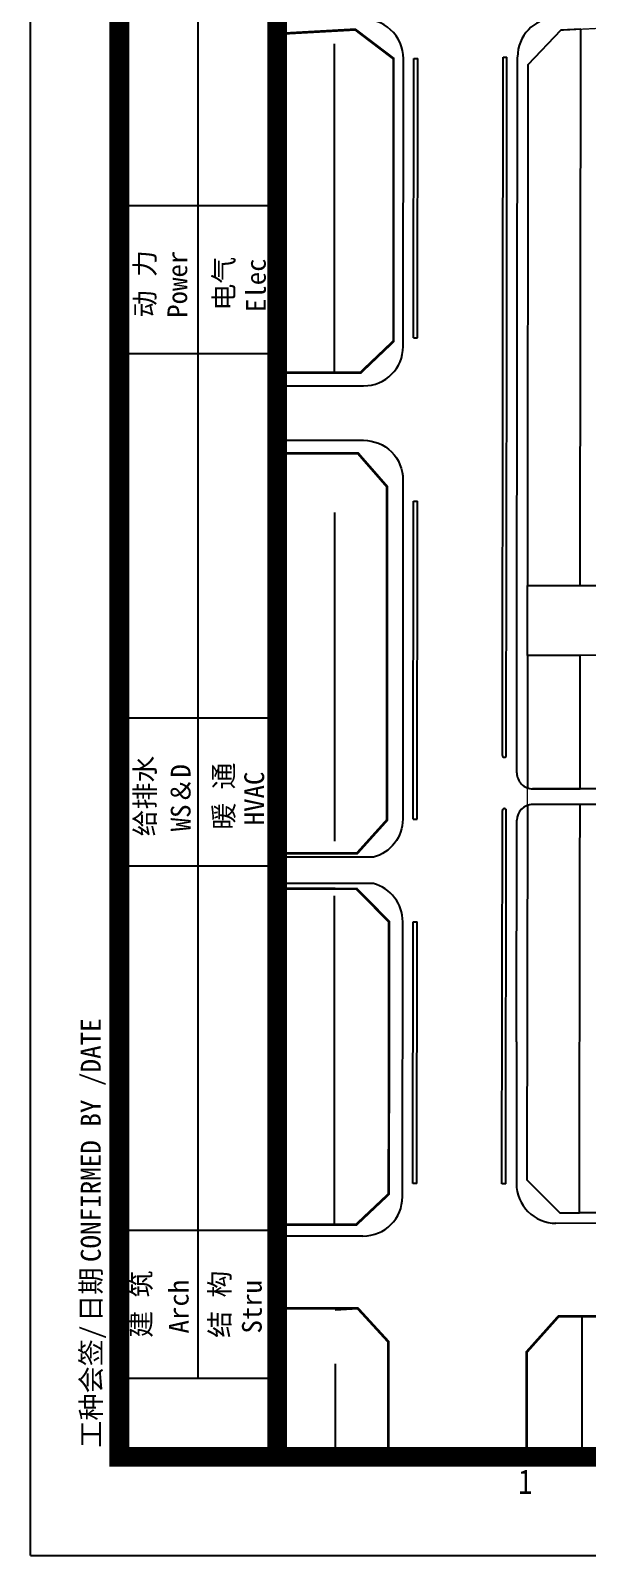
# Model space of a CAD drawing. Extents: x 164940 to 3842273, y 640355 to 1124023.
# Drawn here: x 3716273 to 3720505, y 1078630 to 1090224 of the extents above; entities that cross this region are included whole.
import ezdxf
from ezdxf.enums import TextEntityAlignment as Align

# ---------------------------------------------------------------- set-up
doc = ezdxf.new("R2010")
doc.units = 0
doc.header["$LTSCALE"] = 1000
doc.header["$MEASUREMENT"] = 0
doc.linetypes.add('238400', pattern=[0.8, 0.5, -0.3])
doc.linetypes.add('ACAD_ISO04W100', pattern=[30.5, 24, -3, 0.5, -3])
for name, color, linetype in [('l-123', 7, 'Continuous'), ('ROAD', 4, 'Continuous'), ('TK', 6, 'Continuous'), ('红线', 1, 'Continuous'), ('道牙', 3, 'Continuous')]:
    doc.layers.add(name, color=color, linetype=linetype)
doc.styles.add('TKZ1', font='SIMHEI.TTF', dxfattribs={"width": 0.7})
doc.styles.add('图签栏', font='SimSun.ttf')

# ---------------------------------------------------------------- blocks, each defined once
blk = doc.blocks.new('图框')
for p, q in [((-142208, -504711), (-142208, -445311)), ((-140508, -502911), (-140508, -487311)), ((-141308, -491011), (-139708, -491011)), ((-141308, -492511), (-139708, -492511)), ((-141308, -496211), (-139708, -496211)), ((-141308, -497711), (-139708, -497711)), ((-141308, -501411), (-139708, -501411)), ((-141308, -502911), (-139708, -502911)), ((-142208, -504711), (-58108, -504711))]:
    blk.add_line(p, q)
at = {"const_width": 200}
blk.add_lwpolyline([(-59108, -446311), (-139708, -446311), (-139708, -503711), (-59108, -503711)], close=True, dxfattribs=at)
blk.add_lwpolyline([(-139708, -503711), (-141308, -503711), (-141308, -487311), (-139708, -487311)], dxfattribs=at)
at = {"style": '图签栏'}
for s, p in [('动 力', (-141052, -491804)), ('电气', (-140252, -491804)), ('给排水', (-141052, -497004)), ('暖 通', (-140252, -497004)), ('建 筑', (-141093, -502161)), ('结 构', (-140293, -502161))]:
    blk.add_text(s, height=200, rotation=90, dxfattribs=at).set_placement(p, align=Align.MIDDLE)
for s, height, p in [('Power', 200, (-140620, -492150)), ('Elec', 200, (-139823, -492092)), ('WS＆D', 200, (-140586, -497361)), ('HVAC', 200, (-139840, -497300)), ('CONFIRMED BY /DATE', 202.02, (-141497, -501733)), ('日期', 202, (-141496, -502339)), ('Arch', 200, (-140606, -502458)), ('Stru', 200, (-139864, -502458)), ('工种会签/', 202, (-141494, -503617))]:
    blk.add_text(s, height=height, rotation=90, dxfattribs=at).set_placement(p)
at = {"style": 'TKZ1', "width": 0.85}
blk.add_text('1', height=250, dxfattribs=at).set_placement((-137190, -503961), align=Align.MIDDLE)

msp = doc.modelspace()

# ---------------------------------------------------------------- linework, layer by layer
at = {"color": 8, "linetype": '238400', "ltscale": 5}
for p, q in [((3720461, 1080447), (3720461, 1079407)), ((3720460, 1079407), (3720042, 1079410))]:
    msp.add_line(p, q, dxfattribs=at)
at = {"color": 8, "linetype": 'Continuous', "const_width": 20, "flags": 128}
for points in [[(3718144, 1087622), (3718780, 1087622), (3719031, 1087861), (3719031, 1090010), (3718740, 1090231), (3718149, 1090198)], [(3718117, 1083968), (3718754, 1083968), (3718981, 1084220), (3718981, 1086757), (3718762, 1087008), (3718125, 1087008)], [(3718137, 1081144), (3718747, 1081144), (3718995, 1081378), (3718997, 1083448), (3718751, 1083698), (3718124, 1083699)], [(3718992, 1079379), (3718992, 1080255), (3718760, 1080508), (3718146, 1080508)], [(3723198, 1079401), (3723198, 1080167), (3722983, 1080447), (3720284, 1080447), (3720042, 1080176), (3720042, 1079410)]]:
    msp.add_lwpolyline(points, dxfattribs=at)
at = {"color": 8, "linetype": '238400', "ltscale": 5, "flags": 128}
for points in [[(3718583, 1087622), (3718583, 1090222), (3718740, 1090231), (3719031, 1090010), (3719031, 1087863), (3718780, 1087622), (3718583, 1087622)], [(3718583, 1083968), (3718751, 1083968), (3718981, 1084220), (3718981, 1086757), (3718765, 1087004), (3718583, 1087004), (3718583, 1083968)], [(3718583, 1081144), (3718583, 1083698), (3718751, 1083698), (3718997, 1083448), (3718995, 1081378), (3718747, 1081144), (3718583, 1081144)], [(3718589, 1080497), (3718760, 1080508), (3718992, 1080255), (3718992, 1079379), (3718591, 1079379), (3718591, 1080497)]]:
    msp.add_lwpolyline(points, dxfattribs=at)
at = {"layer": 'l-123', "ltscale": 6}
msp.add_lwpolyline([(3718146, 1092136), (3727229, 1092136), (3727229, 1079379), (3718146, 1079379)], close=True, dxfattribs=at)
at = {"layer": 'ROAD', "color": 8}
for p, q in [((3719969, 1085579), (3719973, 1090022)), ((3719968, 1084579), (3719969, 1085579)), ((3721421, 1084459), (3720088, 1084459)), ((3720748, 1084339), (3720088, 1084339)), ((3719966, 1082536), (3719968, 1084219)), ((3719966, 1082536), (3719965, 1081456))]:
    msp.add_line(p, q, dxfattribs=at)
at = {"layer": 'ROAD', "color": 8, "ltscale": 6}
msp.add_line((3718591, 1079379), (3723051, 1079379), dxfattribs=at)
at = {"layer": 'ROAD', "color": 8}
msp.add_lwpolyline([(3720453, 1090233), (3720302, 1090225), (3720052, 1089962), (3720049, 1086003), (3720449, 1086003), (3720453, 1090233)], close=True, dxfattribs=at)
at = {"layer": 'ROAD', "color": 8, "ltscale": 6}
for points in [[(3718146, 1087622), (3718780, 1087622)], [(3718146, 1087008), (3718762, 1087008)], [(3718146, 1081144), (3718747, 1081144)], [(3721576, 1081235), (3720445, 1081236)]]:
    msp.add_lwpolyline(points, dxfattribs=at)
msp.add_lwpolyline([(3720049, 1085473), (3720049, 1086003), (3720922, 1086004), (3720921, 1085474)], close=True, dxfattribs=at)
at = {"layer": 'ROAD', "color": 8}
for points in [[(3720449, 1085473), (3720049, 1085473), (3720048, 1084466, 0.085552), (3720088, 1084459), (3720448, 1084459)], [(3720447, 1083836), (3720448, 1084339), (3720088, 1084339, 0.085143), (3720048, 1084332), (3720045, 1081486), (3720295, 1081236), (3720445, 1081236)]]:
    msp.add_lwpolyline(points, format="xyb", close=True, dxfattribs=at)
msp.add_lwpolyline([(3720048, 1084332), (3720045, 1081486), (3720295, 1081236), (3720445, 1081236), (3720447, 1083836), (3720448, 1084339)], dxfattribs=at)
msp.add_lwpolyline([(3721583, 1081411), (3721583, 1081275, -0.41439), (3721463, 1081155), (3720265, 1081156)], format="xyb", dxfattribs=at)
for centre, radius, start, end in [((3720273, 1090022), 300, 93.0078, 179.953), ((3720088, 1084579), 120, 179.953, 270), ((3720088, 1084219), 120, 90, 179.953), ((3720265, 1081456), 300, 179.953, 269.9655)]:
    msp.add_arc(centre, radius, start, end, dxfattribs=at)
at = {"layer": '红线', "color": 8, "linetype": 'ACAD_ISO04W100', "const_width": 10}
msp.add_lwpolyline([(3726197, 1087165), (3726197, 1090296), (3725947, 1090547), (3724648, 1090551), (3723868, 1090511), (3723074, 1090369), (3720453, 1090233), (3720302, 1090225), (3720052, 1089962), (3720050, 1087314), (3720050, 1087164), (3720047, 1083836), (3720045, 1081486), (3720295, 1081236), (3720445, 1081236), (3723045, 1081234), (3723845, 1081134), (3725947, 1081132), (3726197, 1081382), (3726197, 1083972)], close=True, dxfattribs=at)
at = {"layer": '道牙', "color": 8}
for p, q in [((3719186, 1090010), (3719216, 1090011)), ((3719863, 1090020), (3719893, 1090020)), ((3719184, 1087886), (3719214, 1087886)), ((3719183, 1086646), (3719213, 1086646)), ((3719181, 1084228), (3719211, 1084228)), ((3719181, 1083448), (3719211, 1083448)), ((3719209, 1081458), (3719179, 1081459)), ((3719885, 1081456), (3719855, 1081456))]:
    msp.add_line(p, q, dxfattribs=at)
at = {"layer": '道牙', "color": 8, "ltscale": 100}
msp.add_line((3718799, 1081058), (3718146, 1081058), dxfattribs=at)
for points in [[(3718146, 1087522), (3718804, 1087522, 0.413973), (3719104, 1087822), (3719106, 1090009)], [(3718146, 1087108), (3718803, 1087108, -0.414454), (3719103, 1086808), (3719101, 1084228, -0.340333), (3718878, 1083938, 0.340333)], [(3718799, 1081058, 0.413973), (3719099, 1081358), (3719101, 1083448, 0.340176), (3718878, 1083738)]]:
    msp.add_lwpolyline(points, format="xyb", dxfattribs=at)
for points in [[(3719184, 1087886), (3719186, 1090010)], [(3719214, 1087886), (3719216, 1090011)], [(3719861, 1087884), (3719863, 1090020)], [(3719891, 1087884), (3719893, 1090020)], [(3719858, 1084713), (3719861, 1087884)], [(3719888, 1084713), (3719891, 1087884)], [(3719181, 1084228), (3719183, 1086646)], [(3719211, 1084228), (3719213, 1086646)], [(3719855, 1081456), (3719858, 1084293)], [(3719885, 1081456), (3719888, 1084293)], [(3718878, 1083938), (3718146, 1083938)], [(3718878, 1083738), (3718146, 1083738)], [(3719179, 1081459), (3719181, 1083448)], [(3719209, 1081458), (3719211, 1083448)]]:
    msp.add_lwpolyline(points, dxfattribs=at)
for centre, radius, start, end in [((3718806, 1090009), 300, 359.953, 94.7779), ((3719873, 1084713), 15, 179.953, 359.953), ((3719873, 1084293), 15, 359.9528, 179.953)]:
    msp.add_arc(centre, radius, start, end, dxfattribs=at)

# ---------------------------------------------------------------- block references
at = {"layer": 'TK', "xscale": 0.7491082046180964, "yscale": 0.749108204501681, "zscale": 0.7491082045191116}
msp.add_blockref('图框', (3822803, 1456713), dxfattribs=at)

doc.saveas('drawing.dxf')
